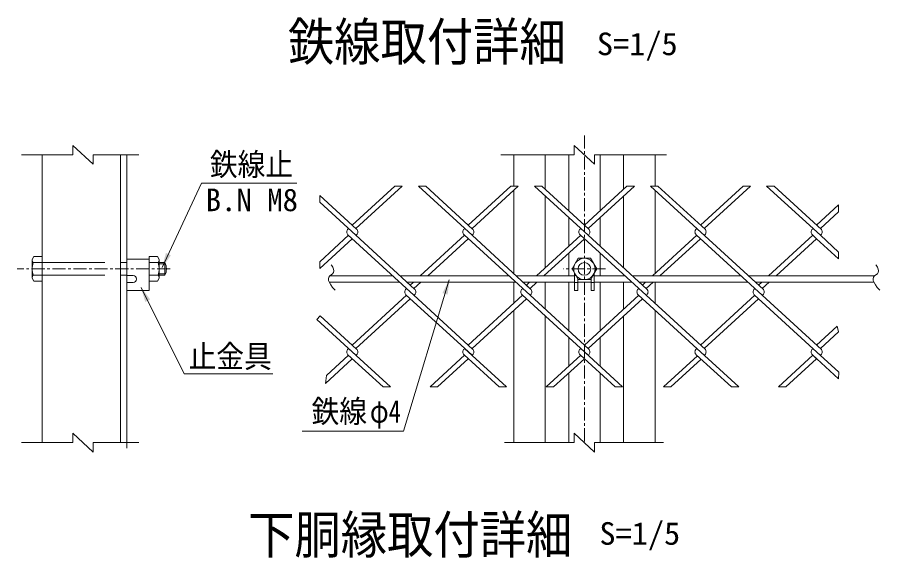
# Model space of a CAD drawing. Units: millimetres, scale not verified, with parts at other scales. Extents: x -4455 to 4455, y -3150 to 3150.
# Drawn here: x 930 to 2580, y 474 to 1507 of the extents above; entities that cross this region are included whole.
import ezdxf
from ezdxf.enums import TextEntityAlignment as Align

# ---------------------------------------------------------------- set-up
doc = ezdxf.new("R2010")
doc.units = ezdxf.units.MM
doc.header["$LTSCALE"] = 20
doc.linetypes.add('DASHED', pattern=[7.5, 6, -1.5])
doc.linetypes.add('USER1', pattern=[2, 1.25, -0.25, 0.25, -0.25])
doc.layers.add('0-4_7詳細', color=7, linetype='Continuous', lineweight=18)
doc.styles.add('ＭＳ ゴシック', font='')
doc.styles.get('ＭＳ ゴシック').set_extended_font_data('MS Gothic')

msp = doc.modelspace()

# ---------------------------------------------------------------- linework, layer by layer
at = {"layer": '0-4_7詳細', "color": 1, "linetype": 'USER1'}
for p, q in [((2014.77, 1281.32), (2014.77, 693.97)), ((1222.61, 1026.08), (930.14, 1026.08)), ((2055.07, 1026.08), (1974.42, 1026.08))]:
    msp.add_line(p, q, dxfattribs=at)
at = {"layer": '0-4_7詳細', "color": 4}
for p, q in [((1036.55, 1244.28), (1036.55, 1262.28)), ((1075.32, 1226.28), (1036.55, 1262.28)), ((2034.16, 1226.28), (1995.39, 1262.28)), ((1995.39, 1244.28), (1995.39, 1262.28)), ((1036.55, 1244.28), (937.99, 1244.28)), ((1075.32, 1244.28), (1162.53, 1244.28)), ((1075.32, 1244.28), (1075.32, 1226.28)), ((1995.39, 1244.28), (1854.85, 1244.28)), ((2034.16, 1244.28), (2171.98, 1244.28)), ((2034.16, 1244.28), (2034.16, 1226.28)), ((1075.32, 675.97), (1036.55, 711.97)), ((1036.55, 693.97), (1036.55, 711.97)), ((2034.16, 675.97), (1995.39, 711.97)), ((1995.39, 693.97), (1995.39, 711.97)), ((1036.55, 693.97), (937.99, 693.97)), ((1075.32, 693.97), (1162.53, 693.97)), ((1075.32, 693.97), (1075.32, 675.97)), ((1995.39, 693.97), (1862.04, 693.97)), ((2034.16, 693.97), (2165.71, 693.97)), ((2034.16, 693.97), (2034.16, 675.97))]:
    msp.add_line(p, q, dxfattribs=at)
at = {"layer": '0-4_7詳細'}
for p, q in [((977.76, 1244.28), (977.76, 693.97)), ((1127.76, 1244.28), (1127.76, 693.97)), ((1139.76, 1244.28), (1139.76, 693.97)), ((1879.77, 1244.28), (1879.77, 1184.44)), ((1939.77, 1244.28), (1939.77, 1178.61)), ((1984.77, 1244.28), (1984.77, 1137.37)), ((2044.77, 1244.28), (2044.77, 1137.37)), ((2089.77, 1244.28), (2089.77, 1178.61)), ((2149.77, 1244.28), (2149.77, 1184.44)), ((1879.77, 1176.61), (1879.77, 1017.12)), ((2149.77, 1176.61), (2149.77, 1017.12)), ((1939.77, 1165.59), (1939.77, 1028.14)), ((2089.77, 1165.59), (2089.77, 1028.14)), ((1984.77, 1124.35), (1984.77, 1069.37)), ((2044.77, 1124.35), (2044.77, 1069.37)), ((2007.67, 1103.37), (2006.6, 1102.39)), ((2007.67, 1103.37), (2006.6, 1102.39)), ((1984.77, 1056.35), (1984.77, 1012.72)), ((2044.77, 1056.35), (2044.77, 1012.72)), ((958.56, 1043.84), (961.88, 1049.6)), ((958.56, 1008.32), (958.56, 1043.84)), ((961.88, 1049.6), (977.76, 1049.6)), ((977.76, 1002.56), (977.76, 1049.6)), ((1139.76, 1045.04), (1139.76, 1013.54)), ((1139.76, 1045.04), (1182.36, 1045.04)), ((1182.36, 1002.56), (1182.36, 1049.6)), ((1198.23, 1049.6), (1182.36, 1049.6)), ((1182.36, 1045.04), (1182.36, 985.04)), ((1201.56, 1043.84), (1198.23, 1049.6)), ((1201.56, 1008.32), (1201.56, 1043.84)), ((960.62, 1038.08), (977.76, 1038.08)), ((1199.5, 1038.08), (1182.36, 1038.08)), ((1201.56, 1038.08), (1212.22, 1038.08)), ((1212.22, 1014.08), (1212.22, 1038.08)), ((958.56, 1008.32), (961.88, 1002.56)), ((960.62, 1014.08), (977.76, 1014.08)), ((1139.76, 1013.54), (1151.61, 1013.54)), ((1199.5, 1014.08), (1182.36, 1014.08)), ((1201.56, 1014.08), (1212.22, 1014.08)), ((1527.52, 1012.72), (1648.33, 1012.72)), ((1662.54, 1012.72), (1870.36, 1012.72)), ((1884.57, 1012.72), (1996.02, 1012.72)), ((1996.02, 1017.81), (1996.02, 985.04)), ((1998.49, 1013.54), (1996.02, 1013.54)), ((2002.02, 1007.42), (2002.02, 985.04)), ((2031.05, 1013.54), (2033.52, 1013.54)), ((2033.52, 1017.81), (2033.52, 985.04)), ((2033.52, 1012.72), (2092.38, 1012.72)), ((2106.59, 1012.72), (2314.41, 1012.72)), ((2328.62, 1012.72), (2569.18, 1012.72)), ((961.88, 1002.56), (977.76, 1002.56)), ((1139.76, 1000.04), (1139.76, 985.04)), ((1139.76, 1000.04), (1151.61, 1000.04)), ((1526.79, 1000.72), (1661.42, 1000.72)), ((1675.63, 1000.72), (1883.45, 1000.72)), ((1879.77, 1000.72), (1879.77, 960.14)), ((1897.66, 1000.72), (1996.02, 1000.72)), ((1939.77, 1000.72), (1939.77, 949.12)), ((1984.77, 1000.72), (1984.77, 907.88)), ((2002.02, 1000.04), (1996.02, 1000.04)), ((2002.02, 1000.72), (2027.52, 1000.72)), ((2027.52, 1000.04), (2033.52, 1000.04)), ((2033.52, 1000.72), (2105.48, 1000.72)), ((2044.77, 1000.72), (2044.77, 907.88)), ((2089.77, 1000.72), (2089.77, 949.12)), ((2119.69, 1000.72), (2327.51, 1000.72)), ((2149.77, 1000.72), (2149.77, 960.14)), ((2341.72, 1000.72), (2568.46, 1000.72)), ((1139.76, 985.04), (1182.36, 985.04)), ((2002.02, 985.04), (1996.02, 985.04)), ((1879.77, 947.12), (1879.77, 693.97)), ((2149.77, 947.12), (2149.77, 693.97)), ((1939.77, 936.1), (1939.77, 693.97)), ((2089.77, 936.1), (2089.77, 693.97)), ((1984.77, 894.86), (1984.77, 839.88)), ((2044.77, 894.86), (2044.77, 839.88)), ((1984.77, 826.86), (1984.77, 693.97)), ((2044.77, 826.86), (2044.77, 693.97)), ((1139.76, 683.04), (1139.76, 803.04))]:
    msp.add_line(p, q, dxfattribs=at)
at = {"layer": '0-4_7詳細', "color": 3}
for p, q in [((1652.08, 1184.44), (1570.72, 1109.88)), ((1666.29, 1184.44), (1577.82, 1103.37)), ((1666.29, 1184.44), (1652.08, 1184.44)), ((1799.85, 1090.35), (1697.17, 1184.44)), ((1874.11, 1184.44), (1792.74, 1109.88)), ((1888.32, 1184.44), (1799.85, 1103.37)), ((1888.32, 1184.44), (1874.11, 1184.44)), ((2021.88, 1090.35), (1919.2, 1184.44)), ((2096.14, 1184.44), (2014.77, 1109.88)), ((2110.35, 1184.44), (2021.88, 1103.37)), ((2110.35, 1184.44), (2096.14, 1184.44)), ((2155.43, 1184.44), (2141.22, 1184.44)), ((2244.98, 1089.37), (2141.22, 1184.44)), ((2246.05, 1101.41), (2155.43, 1184.44)), ((2318.17, 1184.44), (2236.8, 1109.88)), ((2332.38, 1184.44), (2243.9, 1103.37)), ((2332.38, 1184.44), (2318.17, 1184.44)), ((2465.93, 1090.35), (2363.25, 1184.44)), ((2377.46, 1184.44), (2363.25, 1184.44)), ((2468.07, 1101.41), (2377.46, 1184.44)), ((1508.6, 1166.8), (1508.6, 1153.78)), ((1578.89, 1102.39), (1508.6, 1166.8)), ((1577.82, 1090.35), (1508.6, 1153.78)), ((2500.86, 1148.4), (2458.83, 1109.88)), ((2500.86, 1135.38), (2500.86, 1148.4)), ((2500.86, 1135.38), (2465.93, 1103.37)), ((2022.95, 1102.39), (2014.77, 1109.88)), ((1563.61, 1090.35), (1508.6, 1039.95)), ((1563.61, 1103.37), (1562.54, 1102.39)), ((1563.61, 1103.37), (1562.54, 1102.39)), ((1688.83, 975.61), (1562.54, 1091.34)), ((1577.82, 1090.35), (1579.26, 1091.67)), ((1578.89, 1091.33), (1577.82, 1090.35)), ((1689.91, 987.65), (1577.82, 1090.35)), ((1785.64, 1090.35), (1700.92, 1012.72)), ((1785.64, 1103.37), (1784.57, 1102.39)), ((1785.64, 1103.37), (1784.57, 1102.39)), ((1785.64, 1103.37), (1784.57, 1102.39)), ((1785.64, 1103.37), (1784.57, 1102.39)), ((1910.86, 975.61), (1784.57, 1091.34)), ((1800.92, 1091.33), (1799.85, 1090.35)), ((1911.93, 987.65), (1799.85, 1090.35)), ((2007.67, 1090.35), (1922.95, 1012.72)), ((2132.89, 975.61), (2006.6, 1091.33)), ((2022.95, 1091.33), (2021.88, 1090.35)), ((2133.96, 987.65), (2021.88, 1090.35)), ((2229.7, 1090.35), (2144.98, 1012.72)), ((2229.7, 1103.37), (2228.62, 1102.39)), ((2229.7, 1103.37), (2228.62, 1102.39)), ((2354.92, 975.61), (2228.62, 1091.34)), ((2244.98, 1091.33), (2243.9, 1090.35)), ((2357.06, 986.67), (2244.98, 1089.37)), ((2451.72, 1090.35), (2367.01, 1012.72)), ((2451.72, 1103.37), (2450.65, 1102.39)), ((2451.72, 1103.37), (2450.65, 1102.39)), ((2458.83, 1083.84), (2450.65, 1091.33)), ((2467.37, 1091.67), (2465.93, 1090.35)), ((2467.37, 1091.67), (2465.93, 1090.35)), ((2467, 1091.33), (2465.93, 1090.35)), ((2467, 1091.33), (2465.93, 1090.35)), ((2500.86, 1058.35), (2465.93, 1090.35)), ((1570.72, 1083.84), (1508.6, 1026.93)), ((1792.74, 1083.84), (1715.13, 1012.72)), ((2014.77, 1083.84), (1937.16, 1012.72)), ((2236.8, 1083.84), (2159.19, 1012.72)), ((2458.83, 1083.84), (2381.22, 1012.72)), ((2500.86, 1045.33), (2458.83, 1083.84)), ((2500.86, 1045.33), (2500.86, 1058.35)), ((1508.6, 1039.95), (1508.6, 1026.93)), ((1687.83, 1000.72), (1681.73, 995.14)), ((1689.91, 987.65), (1681.73, 995.14)), ((1702.04, 1000.72), (1688.83, 988.63)), ((1909.85, 1000.72), (1903.76, 995.14)), ((1911.93, 987.65), (1903.76, 995.14)), ((1924.06, 1000.72), (1910.86, 988.63)), ((2131.88, 1000.72), (2125.79, 995.14)), ((2146.09, 1000.72), (2132.89, 988.63)), ((2353.91, 1000.72), (2347.81, 995.14)), ((2368.12, 1000.72), (2354.92, 988.63)), ((1674.62, 975.61), (1570.72, 880.39)), ((1674.62, 988.63), (1673.55, 987.65)), ((1674.62, 988.63), (1673.55, 987.65)), ((1799.85, 860.86), (1673.55, 976.59)), ((1688.83, 975.61), (1690.27, 976.92)), ((1689.91, 976.59), (1688.83, 975.61)), ((1800.92, 872.9), (1688.83, 975.61)), ((1896.65, 975.61), (1792.74, 880.39)), ((1896.65, 988.63), (1895.58, 987.65)), ((1896.65, 988.63), (1895.58, 987.65)), ((2021.88, 860.86), (1895.58, 976.59)), ((1911.93, 976.59), (1910.86, 975.61)), ((2022.95, 872.9), (1910.86, 975.61)), ((2118.68, 975.61), (2014.77, 880.39)), ((2118.68, 988.63), (2117.61, 987.65)), ((2118.68, 988.63), (2117.61, 987.65)), ((2244.98, 859.88), (2117.61, 976.59)), ((2133.96, 976.59), (2132.89, 975.61)), ((2246.05, 871.92), (2132.89, 975.61)), ((2340.71, 975.61), (2236.8, 880.39)), ((2340.71, 988.63), (2339.64, 987.65)), ((2340.71, 988.63), (2339.64, 987.65)), ((2467, 859.88), (2339.64, 976.59)), ((2347.81, 969.1), (2339.64, 976.59)), ((2356.36, 976.92), (2354.92, 975.61)), ((2355.99, 976.59), (2354.92, 975.61)), ((2355.99, 976.59), (2354.92, 975.61)), ((2468.07, 871.92), (2354.92, 975.61)), ((1681.73, 969.1), (1577.82, 873.88)), ((1903.76, 969.1), (1799.85, 873.88)), ((2125.79, 969.1), (2021.88, 873.88)), ((2347.81, 969.1), (2243.9, 873.88)), ((1509.37, 936.6), (1502.84, 929.57)), ((1577.82, 860.86), (1502.84, 929.57)), ((1578.89, 872.9), (1509.37, 936.6)), ((2498.11, 916.39), (2458.83, 880.39)), ((2498.11, 916.39), (2500.86, 905.88)), ((2500.86, 905.88), (2465.93, 873.88)), ((1578.89, 872.9), (1570.72, 880.39)), ((1800.92, 872.9), (1792.74, 880.39)), ((1563.61, 873.88), (1562.54, 872.9)), ((1563.61, 873.88), (1562.54, 872.9)), ((1629.63, 800.36), (1562.54, 861.84)), ((1643.84, 800.36), (1563.61, 873.88)), ((1578.89, 861.84), (1577.82, 860.86)), ((1785.64, 860.86), (1719.62, 800.36)), ((1785.64, 873.88), (1784.57, 872.9)), ((1785.64, 873.88), (1784.57, 872.9)), ((1851.66, 800.36), (1784.57, 861.84)), ((1865.87, 800.36), (1785.64, 873.88)), ((1800.92, 861.84), (1799.85, 860.86)), ((2007.67, 860.86), (1941.64, 800.36)), ((2007.67, 873.88), (2006.6, 872.9)), ((2007.67, 873.88), (2006.6, 872.9)), ((2073.69, 800.36), (2006.6, 861.84)), ((2087.9, 800.36), (2007.67, 873.88)), ((2022.95, 861.84), (2021.88, 860.86)), ((2230.77, 859.88), (2165.81, 800.36)), ((2229.7, 873.88), (2228.62, 872.9)), ((2229.7, 873.88), (2228.62, 872.9)), ((2295.72, 800.36), (2228.62, 861.84)), ((2236.8, 854.35), (2228.62, 861.84)), ((2309.93, 800.36), (2229.7, 873.88)), ((2244.98, 861.84), (2243.9, 860.86)), ((2244.98, 861.84), (2243.9, 860.86)), ((2451.72, 860.86), (2385.7, 800.36)), ((2451.72, 873.88), (2450.65, 872.9)), ((2451.72, 873.88), (2450.65, 872.9)), ((2458.83, 854.35), (2450.65, 861.84)), ((2501.04, 828.69), (2451.72, 873.88)), ((2467, 861.84), (2465.93, 860.86)), ((2467, 861.84), (2465.93, 860.86)), ((1570.72, 854.35), (1519.36, 807.29)), ((1792.74, 854.35), (1733.83, 800.36)), ((2014.77, 854.35), (1955.85, 800.36)), ((2458.83, 854.35), (2399.91, 800.36)), ((1643.84, 800.36), (1629.63, 800.36)), ((1733.83, 800.36), (1719.62, 800.36)), ((1865.87, 800.36), (1851.66, 800.36)), ((1955.85, 800.36), (1941.64, 800.36)), ((2087.9, 800.36), (2073.69, 800.36)), ((2309.93, 800.36), (2295.72, 800.36)), ((2399.91, 800.36), (2385.7, 800.36))]:
    msp.add_line(p, q, dxfattribs=at)
at = {"layer": '0-4_7詳細', "color": 3, "linetype": 'DASHED'}
for p, q in [((977.76, 1038.08), (1139.76, 1038.08)), ((977.76, 1014.08), (1139.76, 1014.08))]:
    msp.add_line(p, q, dxfattribs=at)
at = {"layer": '0-4_7詳細', "color": 1}
for p, q in [((1201.56, 1035.68), (1213.43, 1035.68)), ((1201.56, 1016.48), (1213.43, 1016.48))]:
    msp.add_line(p, q, dxfattribs=at)
at = {"layer": '0-4_7詳細'}
for points in [[(1464.72, 1189.95), (1282.37, 1189.95), (1207.46, 1029.09)], [(1201.56, 1008.32), (1198.23, 1002.56), (1182.36, 1002.56)], [(2027.52, 1007.42), (2027.52, 985.04), (2033.52, 985.04)], [(1419.01, 825.54), (1249.6, 825.54), (1167.09, 990.39)]]:
    msp.add_lwpolyline(points, dxfattribs=at)
at = {"layer": '0-4_7詳細', "color": 3}
for points in [[(1800.92, 1102.39), (1711.38, 1184.44), (1697.17, 1184.44)], [(2022.95, 1102.39), (1933.41, 1184.44), (1919.2, 1184.44)], [(1563.61, 860.86), (1521.4, 822.18), (1519.36, 807.29)], [(2501.04, 828.69), (2500.81, 815.88), (2450.65, 861.84)], [(2237.87, 853.37), (2180.02, 800.36), (2165.81, 800.36)]]:
    msp.add_lwpolyline(points, dxfattribs=at)
msp.add_lwpolyline([(1991.25, 1026.08), (2003.01, 1046.45), (2026.53, 1046.45), (2038.29, 1026.08), (2026.53, 1005.71), (2003.01, 1005.71)], close=True, dxfattribs=at)
at = {"layer": '0-4_7詳細', "color": 4}
for points in [[(1530.59, 1033.82), (1530.9, 1033.43), (1533.57, 1029.23), (1535.13, 1025.47), (1535.6, 1022.16), (1534.98, 1019.28), (1533.26, 1016.85), (1530.44, 1014.86), (1527.61, 1012.85), (1525.86, 1010.37), (1525.18, 1007.42), (1525.57, 1003.98), (1527.04, 1000.08), (1529.58, 995.69), (1533.19, 990.83), (1537.88, 985.5)], [(2572.26, 1033.82), (2572.57, 1033.43), (2575.23, 1029.23), (2576.8, 1025.47), (2577.27, 1022.16), (2576.64, 1019.28), (2574.92, 1016.85), (2572.1, 1014.86), (2569.27, 1012.85), (2567.52, 1010.37), (2566.84, 1007.42), (2567.23, 1003.98), (2568.7, 1000.08), (2571.24, 995.69), (2574.85, 990.83), (2579.54, 985.5)]]:
    msp.add_lwpolyline(points, dxfattribs=at)
at = {"layer": '0-4_7詳細', "color": 1}
msp.add_lwpolyline([(1475.13, 715.58), (1669.03, 715.58), (1756.3, 1005.23)], dxfattribs=at)
at = {"layer": '0-4_7詳細', "color": 3}
for radius in [20.4, 12]:
    msp.add_circle((2014.77, 1026.08), radius, dxfattribs=at)
for centre, start, end in [((1567.61, 1096.86), 132.5, 227.5), ((1573.82, 1096.86), 312.5, 47.5), ((1789.64, 1096.86), 132.5, 227.5), ((1795.85, 1096.86), 312.5, 47.5), ((2011.66, 1096.86), 132.5, 227.5), ((2017.88, 1096.86), 312.5, 47.5), ((2233.69, 1096.86), 132.5, 227.5), ((2239.91, 1096.86), 312.5, 47.5), ((2455.72, 1096.86), 132.5, 227.5), ((2461.94, 1096.86), 312.5, 47.5), ((1678.62, 982.12), 132.5, 227.5), ((1684.84, 982.12), 312.5, 47.5), ((1900.65, 982.12), 132.5, 227.5), ((1906.87, 982.12), 312.5, 47.5), ((2122.68, 982.12), 132.5, 227.5), ((2128.89, 982.12), 312.5, 47.5), ((2344.71, 982.12), 132.5, 227.5), ((2350.92, 982.12), 312.5, 47.5), ((1567.61, 867.37), 132.5, 227.5), ((1573.82, 867.37), 312.5, 47.5), ((1789.64, 867.37), 132.5, 227.5), ((1795.85, 867.37), 312.5, 47.5), ((2011.66, 867.37), 132.5, 227.5), ((2017.88, 867.37), 312.5, 47.5), ((2233.69, 867.37), 132.5, 227.5), ((2239.91, 867.37), 312.5, 47.5), ((2455.72, 867.37), 132.5, 227.5), ((2461.94, 867.37), 312.5, 47.5)]:
    msp.add_arc(centre, 7.5, start, end, dxfattribs=at)
at = {"layer": '0-4_7詳細'}
for centre, radius, start, end in [((967.64, 1043.84), 9.09, 180, 219.3382), ((1192.47, 1043.84), 9.09, 320.6618, 0), ((994.56, 1026.08), 36, 160.52878, 199.47122), ((1165.56, 1026.08), 36, 340.52878, 19.47122), ((1191.43, 1026.08), 24, 330, 30), ((967.64, 1008.32), 9.09, 140.6618, 180), ((1151.61, 1006.79), 6.75, 270, 90), ((1192.47, 1008.32), 9.09, 0, 39.3382)]:
    msp.add_arc(centre, radius, start, end, dxfattribs=at)
for points in [[(1206.61, 1027.28), (1214.55, 1056.67), (1224, 1052.27)], [(1166.19, 992.18), (1184.28, 967.69), (1174.96, 963.02)]]:
    msp.add_solid(points, dxfattribs=at)
at = {"layer": '0-4_7詳細', "color": 1}
msp.add_solid([(1756.88, 1007.14), (1753.21, 976.92), (1743.24, 979.92)], dxfattribs=at)

# ---------------------------------------------------------------- texts
at = {"layer": '0-4_7詳細', "style": 'ＭＳ ゴシック', "width": 0.9}
for s, p in [('鉄線取付詳細', (1447.78, 1402.85)), ('下胴縁取付詳細', (1371.69, 460.22))]:
    msp.add_text(s, height=72.14, dxfattribs=at).set_placement(p, align=Align.BOTTOM_LEFT)
at = {"layer": '0-4_7詳細', "color": 3, "style": 'ＭＳ ゴシック'}
for s, width, p in [('S=1/5', 1.05, (2038.65, 1421.83)), ('鉄線止', 0.9, (1298.45, 1191.4)), ('止金具', 0.9, (1257.64, 824.26)), ('鉄線', 0.9, (1492.81, 719.18)), ('φ4', 0.8, (1604.59, 719.18)), ('S=1/5', 1.05, (2043.44, 485.6))]:
    msp.add_text(s, height=43.26, dxfattribs=dict(at, width=width)).set_placement(p, align=Align.BOTTOM_LEFT)
msp.add_text('B.N M8', height=43.26, dxfattribs=at).set_placement((1290.46, 1123.55), align=Align.BOTTOM_LEFT)

doc.saveas('drawing.dxf')
